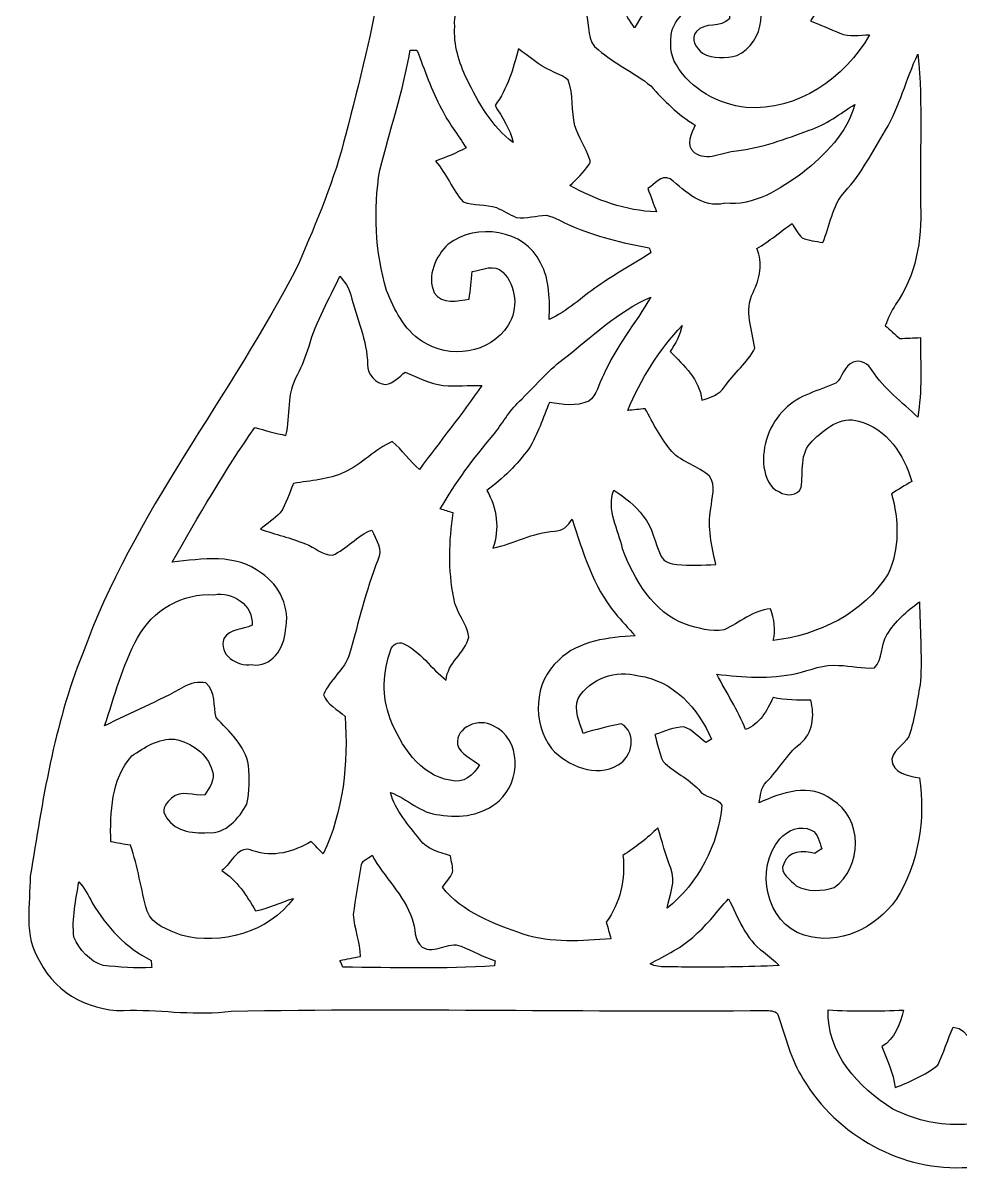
# Model space of a CAD drawing. Header units: centimetres. Extents: x -13.9 to 13.8, y -16 to 16.1.
# Drawn here: x -13.91 to -0.07, y -16 to 0.99 of the extents above; entities that cross this region are included whole.
import ezdxf

# ---------------------------------------------------------------- set-up
doc = ezdxf.new("R2010")
doc.units = ezdxf.units.CM
doc.header["$MEASUREMENT"] = 0
doc.layers.add('Camada 1', color=7, linetype='Continuous')

msp = doc.modelspace()

# ---------------------------------------------------------------- linework, layer by layer
at = {"layer": 'Camada 1', "color": 43}
for points, knots in [([(-0.9712, 15.47001), (-0.71014, 16.02669), (0.13794, 16.129), (0.54927, 15.68379), (0.54927, 15.68379), (0.64558, 15.55997), (0.72319, 15.41956), (0.77505, 15.27104), (0.77505, 15.27104), (0.85125, 15.04809), (0.80151, 14.8082), (0.76165, 14.58383), (0.76165, 14.58383), (1.38112, 14.46177), (2.0193, 14.39404), (2.60738, 14.14851), (2.60738, 14.14851), (4.22839, 13.59641), (5.72382, 12.53102), (6.57754, 11.02325), (6.57754, 11.02325), (6.8767, 10.5223), (7.10212, 9.98044), (7.26687, 9.42164), (7.26687, 9.42164), (7.45702, 8.7503), (7.54098, 8.05639), (7.68526, 7.37482), (7.68526, 7.37482), (7.76217, 6.69925), (7.93256, 6.03673), (7.97877, 5.35728), (7.97877, 5.35728), (8.1213, 3.9684), (8.23771, 2.57422), (8.50688, 1.20262), (8.50688, 1.20262), (8.71114, 0.29633), (8.92528, -0.61066), (9.23537, -1.48766), (9.23537, -1.48766), (9.75431, -2.90971), (10.64013, -4.14902), (11.44341, -5.41831), (11.44341, -5.41831), (12.0717, -6.37857), (12.61251, -7.40057), (13.00656, -8.47937), (13.00656, -8.47937), (13.24822, -9.06321), (13.37134, -9.68516), (13.51209, -10.29829), (13.51209, -10.29829), (13.63063, -10.8966), (13.72729, -11.50126), (13.75622, -12.11121), (13.75622, -12.11121), (13.77879, -12.39449), (13.73434, -12.68377), (13.62851, -12.94765), (13.62851, -12.94765), (13.58406, -13.07112), (13.4814, -13.16037), (13.38721, -13.24716), (13.38721, -13.24716), (13.20518, -13.40838), (12.99386, -13.55866), (12.74798, -13.59429), (12.74798, -13.59429), (12.35392, -13.65109), (11.95529, -13.61546), (11.55912, -13.61546), (11.55912, -13.61546), (9.48761, -13.62463), (7.41574, -13.61017), (5.34458, -13.61687), (5.34458, -13.61687), (4.4263, -13.62922), (3.50767, -13.59923), (2.58974, -13.6271), (2.58974, -13.6271), (2.46309, -13.99822), (2.39677, -14.39862), (2.16429, -14.72459), (2.16429, -14.72459), (1.72967, -15.45414), (0.89853, -15.91345), (0.05362, -15.92827), (0.05362, -15.92827), (-0.91687, -15.99741), (-1.89336, -15.45978), (-2.38301, -14.6237), (-2.38301, -14.6237), (-2.5714, -14.33936), (-2.64054, -14.00034), (-2.75449, -13.68425), (-2.75449, -13.68425), (-2.77495, -13.61334), (-2.85997, -13.61581), (-2.91924, -13.60946), (-2.91924, -13.60946), (-5.55872, -13.63486), (-8.20032, -13.56924), (-10.8398, -13.62075), (-10.8398, -13.62075), (-11.33651, -13.68954), (-11.83217, -13.60241), (-12.32958, -13.60593), (-12.32958, -13.60593), (-12.86193, -13.65038), (-13.42708, -13.37839), (-13.66273, -12.88697), (-13.66273, -12.88697), (-13.91391, -12.51656), (-13.80843, -12.03889), (-13.80631, -11.62367), (-13.80631, -11.62367), (-13.62534, -10.5156), (-13.45777, -9.3913), (-13.03443, -8.34355), (-13.03443, -8.34355), (-12.28654, -6.25757), (-10.8398, -4.53743), (-9.84391, -2.57775), (-9.84391, -2.57775), (-9.57263, -1.95263), (-9.30628, -1.32151), (-9.14365, -0.65793), (-9.14365, -0.65793), (-8.94186, 0.11924), (-8.74183, 0.89853), (-8.61519, 1.69228), (-8.61519, 1.69228), (-8.41798, 3.05823), (-8.29557, 4.43336), (-8.12941, 5.80284), (-8.12941, 5.80284), (-8.01229, 6.82025), (-7.82708, 7.82779), (-7.62494, 8.83109), (-7.62494, 8.83109), (-7.22171, 10.75549), (-5.98241, 12.5095), (-4.24886, 13.45494), (-4.24886, 13.45494), (-3.66395, 13.80243), (-3.02966, 14.0589), (-2.38548, 14.27339), (-2.38548, 14.27339), (-1.93957, 14.42649), (-1.46544, 14.45295), (-1.01247, 14.57607), (-1.01247, 14.57607), (-1.0601, 14.86923), (-1.15358, 15.2079), (-0.9712, 15.47001), (-0.9712, 15.47001), (-0.9712, 15.47001), (-0.9712, 15.47001), (-0.9712, 15.47001)], [0, 0, 0, 0, 0.02439024, 0.02439024, 0.02439024, 0.02439024, 0.04878049, 0.04878049, 0.04878049, 0.04878049, 0.07317073, 0.07317073, 0.07317073, 0.07317073, 0.09756098, 0.09756098, 0.09756098, 0.09756098, 0.12195122, 0.12195122, 0.12195122, 0.12195122, 0.14634146, 0.14634146, 0.14634146, 0.14634146, 0.17073171, 0.17073171, 0.17073171, 0.17073171, 0.19512195, 0.19512195, 0.19512195, 0.19512195, 0.2195122, 0.2195122, 0.2195122, 0.2195122, 0.24390244, 0.24390244, 0.24390244, 0.24390244, 0.26829268, 0.26829268, 0.26829268, 0.26829268, 0.29268293, 0.29268293, 0.29268293, 0.29268293, 0.31707317, 0.31707317, 0.31707317, 0.31707317, 0.34146341, 0.34146341, 0.34146341, 0.34146341, 0.36585366, 0.36585366, 0.36585366, 0.36585366, 0.3902439, 0.3902439, 0.3902439, 0.3902439, 0.41463415, 0.41463415, 0.41463415, 0.41463415, 0.43902439, 0.43902439, 0.43902439, 0.43902439, 0.46341463, 0.46341463, 0.46341463, 0.46341463, 0.48780488, 0.48780488, 0.48780488, 0.48780488, 0.51219512, 0.51219512, 0.51219512, 0.51219512, 0.53658537, 0.53658537, 0.53658537, 0.53658537, 0.56097561, 0.56097561, 0.56097561, 0.56097561, 0.58536585, 0.58536585, 0.58536585, 0.58536585, 0.6097561, 0.6097561, 0.6097561, 0.6097561, 0.63414634, 0.63414634, 0.63414634, 0.63414634, 0.65853659, 0.65853659, 0.65853659, 0.65853659, 0.68292683, 0.68292683, 0.68292683, 0.68292683, 0.70731707, 0.70731707, 0.70731707, 0.70731707, 0.73170732, 0.73170732, 0.73170732, 0.73170732, 0.75609756, 0.75609756, 0.75609756, 0.75609756, 0.7804878, 0.7804878, 0.7804878, 0.7804878, 0.80487805, 0.80487805, 0.80487805, 0.80487805, 0.82926829, 0.82926829, 0.82926829, 0.82926829, 0.85365854, 0.85365854, 0.85365854, 0.85365854, 0.87804878, 0.87804878, 0.87804878, 0.87804878, 0.90243902, 0.90243902, 0.90243902, 0.90243902, 0.92682927, 0.92682927, 0.92682927, 0.92682927, 0.95121951, 0.95121951, 0.95121951, 0.95121951, 1, 1, 1, 1]), ([(-3.82976, 7.31061), (-3.89925, 6.93702), (-3.88973, 6.55214), (-3.98568, 6.18314), (-3.98568, 6.18314), (-4.07741, 5.77462), (-4.26649, 5.39785), (-4.40196, 5.00345), (-4.40196, 5.00345), (-4.4958, 4.77837), (-4.46511, 4.49897), (-4.61998, 4.30071), (-4.61998, 4.30071), (-4.81118, 4.18818), (-5.00098, 4.4958), (-5.19359, 4.37797), (-5.19359, 4.37797), (-5.38233, 4.26085), (-5.58694, 4.17371), (-5.7852, 4.07494), (-5.7852, 4.07494), (-5.57706, 3.89114), (-5.32448, 3.73063), (-5.20876, 3.46675), (-5.20876, 3.46675), (-5.00168, 3.01625), (-5.07718, 2.49731), (-4.89409, 2.03694), (-4.89409, 2.03694), (-4.96429, 1.98296), (-5.03379, 1.92828), (-5.10293, 1.87325), (-5.10293, 1.87325), (-5.23558, 1.92511), (-5.38656, 2.0126), (-5.52591, 1.93075), (-5.52591, 1.93075), (-5.77603, 1.8094), (-6.06707, 1.78259), (-6.33695, 1.84644), (-6.33695, 1.84644), (-6.50522, 1.89548), (-6.61423, 2.04964), (-6.69784, 2.19322), (-6.69784, 2.19322), (-6.76381, 2.31775), (-6.69184, 2.46839), (-6.57084, 2.51672), (-6.57084, 2.51672), (-6.42232, 2.60844), (-6.28756, 2.43558), (-6.16726, 2.37419), (-6.16726, 2.37419), (-6.01521, 2.24966), (-5.80743, 2.36467), (-5.7083, 2.49731), (-5.7083, 2.49731), (-5.53755, 2.67935), (-5.59929, 2.95099), (-5.65609, 3.16653), (-5.65609, 3.16653), (-5.73405, 3.40466), (-5.96688, 3.55776), (-6.20571, 3.60257), (-6.20571, 3.60257), (-6.59165, 3.7398), (-6.95078, 3.44523), (-7.19808, 3.18417), (-7.19808, 3.18417), (-7.43656, 2.84374), (-7.54909, 2.43417), (-7.64434, 2.03447), (-7.64434, 2.03447), (-7.53357, 2.04646), (-7.42139, 2.05669), (-7.31026, 2.06763), (-7.31026, 2.06763), (-7.26969, 1.96815), (-7.20302, 1.86902), (-7.20796, 1.75824), (-7.20796, 1.75824), (-7.31555, 1.48449), (-7.56285, 1.25024), (-7.53463, 0.93486), (-7.53463, 0.93486), (-7.55297, 0.66287), (-7.47113, 0.40217), (-7.35753, 0.15946), (-7.35753, 0.15946), (-7.18608, -0.18662), (-6.98888, -0.54857), (-6.67138, -0.7814), (-6.67138, -0.7814), (-6.7116, -0.5782), (-6.83789, -0.40958), (-6.93879, -0.23319), (-6.93879, -0.23319), (-6.75464, 0.01199), (-6.66891, 0.3108), (-6.59412, 0.60325), (-6.59412, 0.60325), (-6.43643, 0.49248), (-6.2925, 0.35878), (-6.11399, 0.28081), (-6.11399, 0.28081), (-6.02968, 0.23283), (-5.92949, 0.20955), (-5.85717, 0.14217), (-5.85717, 0.14217), (-5.77321, -0.07373), (-5.81343, -0.31397), (-5.75698, -0.53658), (-5.75698, -0.53658), (-5.70724, -0.70661), (-5.60035, -0.85337), (-5.54214, -1.02059), (-5.54214, -1.02059), (-5.52591, -1.0541), (-5.53014, -1.08514), (-5.55413, -1.11337), (-5.55413, -1.11337), (-5.63316, -1.22626), (-5.72982, -1.3268), (-5.8353, -1.41534), (-5.8353, -1.41534), (-5.44371, -1.6323), (-5.00662, -1.79423), (-4.55471, -1.80516), (-4.55471, -1.80516), (-4.59352, -1.68945), (-4.63762, -1.57586), (-4.68066, -1.46226), (-4.68066, -1.46226), (-4.57553, -1.40406), (-4.49404, -1.25201), (-4.35081, -1.31833), (-4.35081, -1.31833), (-4.11692, -1.50566), (-3.87844, -1.75895), (-3.54506, -1.67993), (-3.54506, -1.67993), (-3.10833, -1.72579), (-2.73544, -1.47002), (-2.39783, -1.23331), (-2.39783, -1.23331), (-2.06657, -0.96732), (-1.73602, -0.64135), (-1.62243, -0.21802), (-1.62243, -0.21802), (-1.84115, -0.35489), (-2.04682, -0.51999), (-2.29553, -0.60043), (-2.29553, -0.60043), (-2.64654, -0.72849), (-2.9972, -0.8636), (-3.37185, -0.90311), (-3.37185, -0.90311), (-3.57364, -0.91652), (-3.80929, -1.07033), (-3.99662, -0.92675), (-3.99662, -0.92675), (-4.12926, -0.81633), (-4.03401, -0.64735), (-3.98004, -0.52282), (-3.98004, -0.52282), (-4.23721, -0.37571), (-4.44041, -0.16087), (-4.63797, 0.05574), (-4.63797, 0.05574), (-4.8768, 0.25823), (-5.17596, 0.37571), (-5.40808, 0.58949), (-5.40808, 0.58949), (-5.59259, 0.70556), (-5.53896, 0.95144), (-5.59188, 1.13348), (-5.59188, 1.13348), (-5.41726, 1.15746), (-5.24157, 1.17898), (-5.06801, 1.2132), (-5.06801, 1.2132), (-5.00592, 1.11231), (-4.94418, 1.01141), (-4.87539, 0.91475), (-4.87539, 0.91475), (-4.77132, 1.07456), (-4.69547, 1.25236), (-4.58011, 1.40476), (-4.58011, 1.40476), (-4.25768, 1.77412), (-3.64384, 1.88172), (-3.23427, 1.59844), (-3.23427, 1.59844), (-2.87267, 1.3148), (-2.9524, 0.69391), (-3.36444, 0.50553), (-3.36444, 0.50553), (-3.52637, 0.46426), (-3.72145, 0.45191), (-3.87103, 0.53904), (-3.87103, 0.53904), (-3.96663, 0.60466), (-4.05906, 0.75706), (-3.96381, 0.85901), (-3.96381, 0.85901), (-3.83858, 1.00542), (-3.60398, 0.90664), (-3.47451, 1.0474), (-3.47451, 1.0474), (-3.45193, 1.23049), (-3.65301, 1.29434), (-3.79871, 1.29434), (-3.79871, 1.29434), (-4.03437, 1.26153), (-4.24991, 1.09467), (-4.32647, 0.86678), (-4.32647, 0.86678), (-4.3561, 0.69921), (-4.35187, 0.51294), (-4.25909, 0.36442), (-4.25909, 0.36442), (-4.04671, 0.00212), (-3.63608, -0.21414), (-3.22721, -0.26353), (-3.22721, -0.26353), (-2.47333, -0.32209), (-1.76495, 0.17533), (-1.40476, 0.80998), (-1.40476, 0.80998), (-1.54975, 0.8068), (-1.70498, 0.77329), (-1.84185, 0.83538), (-1.84185, 0.83538), (-1.9872, 0.89464), (-2.13043, 0.9585), (-2.27577, 1.01671), (-2.27577, 1.01671), (-2.1784, 1.16769), (-2.09197, 1.32503), (-2.00272, 1.48061), (-2.00272, 1.48061), (-1.94063, 1.60761), (-1.76071, 1.55363), (-1.657, 1.59738), (-1.657, 1.59738), (-1.44745, 1.61431), (-1.27353, 1.73814), (-1.10384, 1.85103), (-1.10384, 1.85103), (-1.13524, 2.05211), (-1.16417, 2.25354), (-1.20403, 2.45251), (-1.20403, 2.45251), (-1.33456, 2.38936), (-1.47108, 2.31281), (-1.62348, 2.3562), (-1.62348, 2.3562), (-1.69157, 2.40877), (-1.74166, 2.47968), (-1.79388, 2.5467), (-1.79388, 2.5467), (-1.65559, 2.79894), (-1.52718, 3.08539), (-1.59103, 3.38067), (-1.59103, 3.38067), (-1.64183, 3.68582), (-1.67076, 4.00614), (-1.81786, 4.28413), (-1.81786, 4.28413), (-2.00801, 4.65737), (-2.21827, 5.02638), (-2.49696, 5.34176), (-2.49696, 5.34176), (-2.69804, 5.07118), (-2.66206, 4.72369), (-2.64795, 4.40655), (-2.64795, 4.40655), (-2.93688, 4.22487), (-3.17394, 3.97863), (-3.4417, 3.77049), (-3.4417, 3.77049), (-3.51614, 4.05624), (-3.61985, 4.33317), (-3.79166, 4.57553), (-3.79166, 4.57553), (-3.65125, 4.78437), (-3.51614, 5.00451), (-3.45581, 5.25145), (-3.45581, 5.25145), (-3.40254, 5.51744), (-3.40678, 5.79014), (-3.38949, 6.05931), (-3.38949, 6.05931), (-3.26884, 6.09353), (-3.14784, 6.12951), (-3.03036, 6.17361), (-3.03036, 6.17361), (-3.26708, 6.57154), (-3.50696, 6.97548), (-3.82976, 7.31061), (-3.82976, 7.31061), (-3.82976, 7.31061), (-3.82976, 7.31061), (-3.82976, 7.31061)], [0, 0, 0, 0, 0.01298701, 0.01298701, 0.01298701, 0.01298701, 0.02597403, 0.02597403, 0.02597403, 0.02597403, 0.03896104, 0.03896104, 0.03896104, 0.03896104, 0.05194805, 0.05194805, 0.05194805, 0.05194805, 0.06493506, 0.06493506, 0.06493506, 0.06493506, 0.07792208, 0.07792208, 0.07792208, 0.07792208, 0.09090909, 0.09090909, 0.09090909, 0.09090909, 0.1038961, 0.1038961, 0.1038961, 0.1038961, 0.11688312, 0.11688312, 0.11688312, 0.11688312, 0.12987013, 0.12987013, 0.12987013, 0.12987013, 0.14285714, 0.14285714, 0.14285714, 0.14285714, 0.15584416, 0.15584416, 0.15584416, 0.15584416, 0.16883117, 0.16883117, 0.16883117, 0.16883117, 0.18181818, 0.18181818, 0.18181818, 0.18181818, 0.19480519, 0.19480519, 0.19480519, 0.19480519, 0.20779221, 0.20779221, 0.20779221, 0.20779221, 0.22077922, 0.22077922, 0.22077922, 0.22077922, 0.23376623, 0.23376623, 0.23376623, 0.23376623, 0.24675325, 0.24675325, 0.24675325, 0.24675325, 0.25974026, 0.25974026, 0.25974026, 0.25974026, 0.27272727, 0.27272727, 0.27272727, 0.27272727, 0.28571429, 0.28571429, 0.28571429, 0.28571429, 0.2987013, 0.2987013, 0.2987013, 0.2987013, 0.31168831, 0.31168831, 0.31168831, 0.31168831, 0.32467532, 0.32467532, 0.32467532, 0.32467532, 0.33766234, 0.33766234, 0.33766234, 0.33766234, 0.35064935, 0.35064935, 0.35064935, 0.35064935, 0.36363636, 0.36363636, 0.36363636, 0.36363636, 0.37662338, 0.37662338, 0.37662338, 0.37662338, 0.38961039, 0.38961039, 0.38961039, 0.38961039, 0.4025974, 0.4025974, 0.4025974, 0.4025974, 0.41558442, 0.41558442, 0.41558442, 0.41558442, 0.42857143, 0.42857143, 0.42857143, 0.42857143, 0.44155844, 0.44155844, 0.44155844, 0.44155844, 0.45454545, 0.45454545, 0.45454545, 0.45454545, 0.46753247, 0.46753247, 0.46753247, 0.46753247, 0.48051948, 0.48051948, 0.48051948, 0.48051948, 0.49350649, 0.49350649, 0.49350649, 0.49350649, 0.50649351, 0.50649351, 0.50649351, 0.50649351, 0.51948052, 0.51948052, 0.51948052, 0.51948052, 0.53246753, 0.53246753, 0.53246753, 0.53246753, 0.54545455, 0.54545455, 0.54545455, 0.54545455, 0.55844156, 0.55844156, 0.55844156, 0.55844156, 0.57142857, 0.57142857, 0.57142857, 0.57142857, 0.58441558, 0.58441558, 0.58441558, 0.58441558, 0.5974026, 0.5974026, 0.5974026, 0.5974026, 0.61038961, 0.61038961, 0.61038961, 0.61038961, 0.62337662, 0.62337662, 0.62337662, 0.62337662, 0.63636364, 0.63636364, 0.63636364, 0.63636364, 0.64935065, 0.64935065, 0.64935065, 0.64935065, 0.66233766, 0.66233766, 0.66233766, 0.66233766, 0.67532468, 0.67532468, 0.67532468, 0.67532468, 0.68831169, 0.68831169, 0.68831169, 0.68831169, 0.7012987, 0.7012987, 0.7012987, 0.7012987, 0.71428571, 0.71428571, 0.71428571, 0.71428571, 0.72727273, 0.72727273, 0.72727273, 0.72727273, 0.74025974, 0.74025974, 0.74025974, 0.74025974, 0.75324675, 0.75324675, 0.75324675, 0.75324675, 0.76623377, 0.76623377, 0.76623377, 0.76623377, 0.77922078, 0.77922078, 0.77922078, 0.77922078, 0.79220779, 0.79220779, 0.79220779, 0.79220779, 0.80519481, 0.80519481, 0.80519481, 0.80519481, 0.81818182, 0.81818182, 0.81818182, 0.81818182, 0.83116883, 0.83116883, 0.83116883, 0.83116883, 0.84415584, 0.84415584, 0.84415584, 0.84415584, 0.85714286, 0.85714286, 0.85714286, 0.85714286, 0.87012987, 0.87012987, 0.87012987, 0.87012987, 0.88311688, 0.88311688, 0.88311688, 0.88311688, 0.8961039, 0.8961039, 0.8961039, 0.8961039, 0.90909091, 0.90909091, 0.90909091, 0.90909091, 0.92207792, 0.92207792, 0.92207792, 0.92207792, 0.93506494, 0.93506494, 0.93506494, 0.93506494, 0.94805195, 0.94805195, 0.94805195, 0.94805195, 0.96103896, 0.96103896, 0.96103896, 0.96103896, 0.97402597, 0.97402597, 0.97402597, 0.97402597, 1, 1, 1, 1]), ([(-8.19079, 0.58103), (-8.29804, -0.0194), (-8.49066, -0.59972), (-8.64235, -1.18921), (-8.64235, -1.18921), (-8.73619, -1.77906), (-8.71432, -2.39501), (-8.54004, -2.96792), (-8.54004, -2.96792), (-8.4268, -3.2512), (-8.2864, -3.54612), (-8.01934, -3.71581), (-8.01934, -3.71581), (-7.62494, -3.99309), (-7.0044, -3.90208), (-6.74688, -3.48333), (-6.74688, -3.48333), (-6.58707, -3.24626), (-6.62517, -2.89807), (-6.82343, -2.69593), (-6.82343, -2.69593), (-6.94902, -2.56928), (-7.12752, -2.66418), (-7.27781, -2.68746), (-7.27781, -2.68746), (-7.29015, -2.82328), (-7.30462, -2.95875), (-7.31943, -3.09457), (-7.31943, -3.09457), (-7.49441, -3.12455), (-7.71984, -3.17747), (-7.83625, -3.0032), (-7.83625, -3.0032), (-7.95126, -2.75519), (-7.81403, -2.45816), (-7.63023, -2.28318), (-7.63023, -2.28318), (-7.21431, -1.96533), (-6.50205, -2.06446), (-6.26569, -2.56011), (-6.26569, -2.56011), (-6.12493, -2.8127), (-6.13022, -3.11538), (-6.13869, -3.39584), (-6.13869, -3.39584), (-5.86987, -3.27872), (-5.66032, -3.06705), (-5.41902, -2.90548), (-5.41902, -2.90548), (-5.16819, -2.72521), (-4.89479, -2.57986), (-4.63585, -2.41194), (-4.63585, -2.41194), (-4.6422, -2.39324), (-4.65455, -2.3562), (-4.6609, -2.33786), (-4.6609, -2.33786), (-5.05707, -2.26519), (-5.45324, -2.1717), (-5.8226, -2.00766), (-5.8226, -2.00766), (-5.94113, -1.95686), (-6.05226, -1.88348), (-6.17961, -1.85632), (-6.17961, -1.85632), (-6.32848, -1.85667), (-6.47453, -1.9117), (-6.62517, -1.88771), (-6.62517, -1.88771), (-6.72712, -1.84926), (-6.81778, -1.78611), (-6.91762, -1.74378), (-6.91762, -1.74378), (-7.07602, -1.68839), (-7.25417, -1.71944), (-7.4101, -1.65947), (-7.4101, -1.65947), (-7.56708, -1.47461), (-7.65881, -1.24143), (-7.8172, -1.05622), (-7.8172, -1.05622), (-7.66374, -0.99907), (-7.51064, -0.93909), (-7.36706, -0.85972), (-7.36706, -0.85972), (-7.48665, -0.66604), (-7.62917, -0.48613), (-7.73183, -0.28258), (-7.73183, -0.28258), (-7.88141, -0.00706), (-7.97631, 0.29281), (-8.09308, 0.58244), (-8.09308, 0.58244), (-8.11742, 0.58208), (-8.16645, 0.58138), (-8.19079, 0.58103), (-8.19079, 0.58103), (-8.19079, 0.58103), (-8.19079, 0.58103), (-8.19079, 0.58103)], [0, 0, 0, 0, 0.03846154, 0.03846154, 0.03846154, 0.03846154, 0.07692308, 0.07692308, 0.07692308, 0.07692308, 0.11538462, 0.11538462, 0.11538462, 0.11538462, 0.15384615, 0.15384615, 0.15384615, 0.15384615, 0.19230769, 0.19230769, 0.19230769, 0.19230769, 0.23076923, 0.23076923, 0.23076923, 0.23076923, 0.26923077, 0.26923077, 0.26923077, 0.26923077, 0.30769231, 0.30769231, 0.30769231, 0.30769231, 0.34615385, 0.34615385, 0.34615385, 0.34615385, 0.38461538, 0.38461538, 0.38461538, 0.38461538, 0.42307692, 0.42307692, 0.42307692, 0.42307692, 0.46153846, 0.46153846, 0.46153846, 0.46153846, 0.5, 0.5, 0.5, 0.5, 0.53846154, 0.53846154, 0.53846154, 0.53846154, 0.57692308, 0.57692308, 0.57692308, 0.57692308, 0.61538462, 0.61538462, 0.61538462, 0.61538462, 0.65384615, 0.65384615, 0.65384615, 0.65384615, 0.69230769, 0.69230769, 0.69230769, 0.69230769, 0.73076923, 0.73076923, 0.73076923, 0.73076923, 0.76923077, 0.76923077, 0.76923077, 0.76923077, 0.80769231, 0.80769231, 0.80769231, 0.80769231, 0.84615385, 0.84615385, 0.84615385, 0.84615385, 0.88461538, 0.88461538, 0.88461538, 0.88461538, 0.92307692, 0.92307692, 0.92307692, 0.92307692, 1, 1, 1, 1]), ([(-0.68862, 0.52282), (-0.86995, 0.15769), (-0.95532, -0.248), (-1.16875, -0.59902), (-1.16875, -0.59902), (-1.3589, -0.90876), (-1.52083, -1.24143), (-1.77059, -1.50954), (-1.77059, -1.50954), (-1.95933, -1.71732), (-1.98684, -2.01154), (-2.09585, -2.25989), (-2.09585, -2.25989), (-2.1971, -2.23626), (-2.30611, -2.23485), (-2.39924, -2.18793), (-2.39924, -2.18793), (-2.46345, -2.12901), (-2.50437, -2.0507), (-2.55023, -1.97838), (-2.55023, -1.97838), (-2.72309, -2.10256), (-2.88678, -2.24049), (-3.07023, -2.34879), (-3.07023, -2.34879), (-2.97462, -2.56187), (-3.02436, -2.79506), (-3.12561, -2.99755), (-3.12561, -2.99755), (-3.26108, -3.26637), (-3.13584, -3.55), (-3.10021, -3.82199), (-3.10021, -3.82199), (-3.20851, -4.03825), (-3.4103, -4.19347), (-3.54648, -4.39208), (-3.54648, -4.39208), (-3.62479, -4.50462), (-3.75567, -4.55295), (-3.88232, -4.58893), (-3.88232, -4.58893), (-3.91724, -4.28202), (-4.14549, -4.07564), (-4.35151, -3.87244), (-4.35151, -3.87244), (-4.27143, -3.75391), (-4.2037, -3.62585), (-4.17371, -3.48474), (-4.17371, -3.48474), (-4.51556, -3.84739), (-4.78649, -4.28025), (-4.97593, -4.74169), (-4.97593, -4.74169), (-4.89021, -4.73357), (-4.80413, -4.72546), (-4.7184, -4.71629), (-4.7184, -4.71629), (-4.60304, -4.93642), (-4.4831, -5.1562), (-4.32682, -5.35058), (-4.32682, -5.35058), (-4.17124, -5.51145), (-3.93594, -5.56366), (-3.77119, -5.71253), (-3.77119, -5.71253), (-3.66818, -5.85399), (-3.73627, -6.03497), (-3.74932, -6.19266), (-3.74932, -6.19266), (-3.80541, -6.471), (-3.73133, -6.74758), (-3.67771, -7.01922), (-3.67771, -7.01922), (-3.86856, -7.02839), (-4.06012, -7.03121), (-4.25097, -7.02063), (-4.25097, -7.02063), (-4.34023, -7.00969), (-4.44818, -6.98077), (-4.48663, -6.89046), (-4.48663, -6.89046), (-4.58047, -6.69643), (-4.60763, -6.46994), (-4.75015, -6.30202), (-4.75015, -6.30202), (-4.86516, -6.14539), (-5.02003, -6.02439), (-5.18195, -5.92032), (-5.18195, -5.92032), (-5.29837, -6.20748), (-5.11281, -6.50875), (-5.05284, -6.78744), (-5.05284, -6.78744), (-4.8828, -7.24323), (-4.60446, -7.72336), (-4.12433, -7.90187), (-4.12433, -7.90187), (-3.94123, -7.95796), (-3.74932, -8.0197), (-3.55494, -7.9816), (-3.55494, -7.9816), (-3.32176, -7.88599), (-3.13055, -7.69197), (-2.86703, -7.67503), (-2.86703, -7.67503), (-2.81376, -7.82496), (-2.7873, -7.98513), (-2.82646, -8.14211), (-2.82646, -8.14211), (-2.16112, -8.06062), (-1.49401, -7.74347), (-1.13136, -7.15821), (-1.13136, -7.15821), (-0.95709, -6.78709), (-0.97049, -6.3627), (-1.07915, -5.97429), (-1.07915, -5.97429), (-0.98143, -5.90973), (-0.88053, -5.85047), (-0.77999, -5.79049), (-0.77999, -5.79049), (-0.89253, -5.39891), (-1.14547, -5.0098), (-1.56139, -4.90008), (-1.56139, -4.90008), (-1.82633, -4.81824), (-2.0761, -5.01967), (-2.25002, -5.19324), (-2.25002, -5.19324), (-2.44546, -5.37034), (-2.37772, -5.65326), (-2.41582, -5.88186), (-2.41582, -5.88186), (-2.46521, -6.00639), (-2.63313, -6.01063), (-2.73544, -5.94678), (-2.73544, -5.94678), (-2.88784, -5.88927), (-2.93899, -5.72276), (-2.9651, -5.57847), (-2.9651, -5.57847), (-3.00143, -5.26486), (-2.88114, -4.93854), (-2.65359, -4.71981), (-2.65359, -4.71981), (-2.45075, -4.51132), (-2.15759, -4.45206), (-1.90183, -4.33846), (-1.90183, -4.33846), (-1.79599, -4.25838), (-1.78682, -4.07388), (-1.64606, -4.02943), (-1.64606, -4.02943), (-1.53776, -3.9811), (-1.41852, -4.05377), (-1.36701, -4.15114), (-1.36701, -4.15114), (-1.1878, -4.42242), (-0.92393, -4.61786), (-0.6925, -4.84117), (-0.6925, -4.84117), (-0.62512, -4.45276), (-0.65264, -4.05589), (-0.65334, -3.6643), (-0.65334, -3.6643), (-0.75389, -3.67136), (-0.85796, -3.67312), (-0.95744, -3.67982), (-0.95744, -3.67982), (-1.02905, -3.61562), (-1.10067, -3.55177), (-1.17228, -3.48862), (-1.17228, -3.48862), (-1.1303, -3.38032), (-1.08303, -3.27413), (-1.01882, -3.17747), (-1.01882, -3.17747), (-0.71896, -2.75661), (-0.62794, -2.21791), (-0.64946, -1.71133), (-0.64946, -1.71133), (-0.66816, -0.96696), (-0.61313, -0.21872), (-0.68862, 0.52282), (-0.68862, 0.52282), (-0.68862, 0.52282), (-0.68862, 0.52282), (-0.68862, 0.52282)], [0, 0, 0, 0, 0.02083333, 0.02083333, 0.02083333, 0.02083333, 0.04166667, 0.04166667, 0.04166667, 0.04166667, 0.0625, 0.0625, 0.0625, 0.0625, 0.08333333, 0.08333333, 0.08333333, 0.08333333, 0.10416667, 0.10416667, 0.10416667, 0.10416667, 0.125, 0.125, 0.125, 0.125, 0.14583333, 0.14583333, 0.14583333, 0.14583333, 0.16666667, 0.16666667, 0.16666667, 0.16666667, 0.1875, 0.1875, 0.1875, 0.1875, 0.20833333, 0.20833333, 0.20833333, 0.20833333, 0.22916667, 0.22916667, 0.22916667, 0.22916667, 0.25, 0.25, 0.25, 0.25, 0.27083333, 0.27083333, 0.27083333, 0.27083333, 0.29166667, 0.29166667, 0.29166667, 0.29166667, 0.3125, 0.3125, 0.3125, 0.3125, 0.33333333, 0.33333333, 0.33333333, 0.33333333, 0.35416667, 0.35416667, 0.35416667, 0.35416667, 0.375, 0.375, 0.375, 0.375, 0.39583333, 0.39583333, 0.39583333, 0.39583333, 0.41666667, 0.41666667, 0.41666667, 0.41666667, 0.4375, 0.4375, 0.4375, 0.4375, 0.45833333, 0.45833333, 0.45833333, 0.45833333, 0.47916667, 0.47916667, 0.47916667, 0.47916667, 0.5, 0.5, 0.5, 0.5, 0.52083333, 0.52083333, 0.52083333, 0.52083333, 0.54166667, 0.54166667, 0.54166667, 0.54166667, 0.5625, 0.5625, 0.5625, 0.5625, 0.58333333, 0.58333333, 0.58333333, 0.58333333, 0.60416667, 0.60416667, 0.60416667, 0.60416667, 0.625, 0.625, 0.625, 0.625, 0.64583333, 0.64583333, 0.64583333, 0.64583333, 0.66666667, 0.66666667, 0.66666667, 0.66666667, 0.6875, 0.6875, 0.6875, 0.6875, 0.70833333, 0.70833333, 0.70833333, 0.70833333, 0.72916667, 0.72916667, 0.72916667, 0.72916667, 0.75, 0.75, 0.75, 0.75, 0.77083333, 0.77083333, 0.77083333, 0.77083333, 0.79166667, 0.79166667, 0.79166667, 0.79166667, 0.8125, 0.8125, 0.8125, 0.8125, 0.83333333, 0.83333333, 0.83333333, 0.83333333, 0.85416667, 0.85416667, 0.85416667, 0.85416667, 0.875, 0.875, 0.875, 0.875, 0.89583333, 0.89583333, 0.89583333, 0.89583333, 0.91666667, 0.91666667, 0.91666667, 0.91666667, 0.9375, 0.9375, 0.9375, 0.9375, 0.95833333, 0.95833333, 0.95833333, 0.95833333, 1, 1, 1, 1]), ([(-9.23219, -2.75555), (-9.38777, -3.09915), (-9.58568, -3.42583), (-9.68693, -3.7913), (-9.68693, -3.7913), (-9.73314, -3.93735), (-9.78958, -4.07952), (-9.85661, -4.21711), (-9.85661, -4.21711), (-10.02101, -4.48804), (-9.95609, -4.81436), (-10.02771, -5.11034), (-10.02771, -5.11034), (-10.18364, -5.07894), (-10.33639, -5.03767), (-10.48844, -4.9911), (-10.48844, -4.9911), (-10.93153, -5.6321), (-11.32134, -6.30731), (-11.71011, -6.98218), (-11.71011, -6.98218), (-11.27266, -6.93808), (-10.76043, -6.84918), (-10.39072, -7.14657), (-10.39072, -7.14657), (-10.11767, -7.32261), (-9.95998, -7.66904), (-10.03547, -7.99006), (-10.03547, -7.99006), (-10.04641, -8.25006), (-10.24396, -8.55098), (-10.53536, -8.49877), (-10.53536, -8.49877), (-10.74561, -8.53017), (-11.03242, -8.34919), (-10.94528, -8.11001), (-10.94528, -8.11001), (-10.8585, -7.96114), (-10.66306, -7.99077), (-10.52936, -7.91492), (-10.52936, -7.91492), (-10.5029, -7.62282), (-10.82181, -7.40763), (-11.09239, -7.46584), (-11.09239, -7.46584), (-11.54959, -7.43444), (-12.00714, -7.69902), (-12.22022, -8.10119), (-12.22022, -8.10119), (-12.44635, -8.509), (-12.55889, -8.96585), (-12.70882, -9.40435), (-12.70882, -9.40435), (-12.32182, -9.2015), (-11.91189, -9.04522), (-11.53478, -8.82403), (-11.53478, -8.82403), (-11.4367, -8.7697), (-11.3224, -8.75206), (-11.21093, -8.76864), (-11.21093, -8.76864), (-11.06276, -8.89212), (-11.10298, -9.11013), (-11.06064, -9.27841), (-11.06064, -9.27841), (-10.87085, -9.48619), (-10.62496, -9.69186), (-10.58333, -9.98749), (-10.58333, -9.98749), (-10.56146, -10.17658), (-10.56428, -10.37237), (-10.60768, -10.55934), (-10.60768, -10.55934), (-10.71809, -10.7696), (-10.91812, -11.00526), (-11.18376, -10.98127), (-11.18376, -10.98127), (-11.41906, -11.00067), (-11.69882, -10.95446), (-11.81488, -10.71951), (-11.81488, -10.71951), (-11.87591, -10.62355), (-11.77996, -10.53394), (-11.71751, -10.47115), (-11.71751, -10.47115), (-11.58628, -10.3445), (-11.38061, -10.44152), (-11.22645, -10.42494), (-11.22645, -10.42494), (-11.16365, -10.31734), (-11.06417, -10.19634), (-11.1185, -10.0651), (-11.1185, -10.0651), (-11.18799, -9.80828), (-11.42647, -9.65235), (-11.67271, -9.60049), (-11.67271, -9.60049), (-11.90766, -9.58462), (-12.12109, -9.72256), (-12.30701, -9.84744), (-12.30701, -9.84744), (-12.61039, -10.18963), (-12.62768, -10.68529), (-12.61604, -11.11885), (-12.61604, -11.11885), (-12.51973, -11.13296), (-12.42307, -11.15201), (-12.32711, -11.16894), (-12.32711, -11.16894), (-12.21246, -11.48327), (-12.17189, -11.81876), (-12.08052, -12.14014), (-12.08052, -12.14014), (-12.00221, -12.34863), (-11.76514, -12.4206), (-11.57781, -12.49715), (-11.57781, -12.49715), (-10.98903, -12.65202), (-10.28347, -12.45588), (-9.91799, -11.95423), (-9.91799, -11.95423), (-10.10673, -12.01067), (-10.28241, -12.10557), (-10.47891, -12.13732), (-10.47891, -12.13732), (-10.60697, -11.90907), (-10.75337, -11.68753), (-10.97703, -11.54112), (-10.97703, -11.54112), (-10.82604, -11.43318), (-10.7315, -11.14566), (-10.5156, -11.24902), (-10.5156, -11.24902), (-10.22103, -11.35592), (-9.91306, -11.26525), (-9.65447, -11.1125), (-9.65447, -11.1125), (-9.59626, -11.17388), (-9.53805, -11.23527), (-9.47773, -11.29524), (-9.47773, -11.29524), (-9.17716, -10.66482), (-9.10519, -9.95504), (-9.15458, -9.265), (-9.15458, -9.265), (-9.26077, -9.16164), (-9.42658, -9.08579), (-9.47208, -8.94256), (-9.47208, -8.94256), (-9.38812, -8.71926), (-9.15494, -8.57709), (-9.08932, -8.34108), (-9.08932, -8.34108), (-8.95632, -7.87717), (-8.84873, -7.40551), (-8.67163, -6.95501), (-8.67163, -6.95501), (-8.59014, -6.80014), (-8.69703, -6.6481), (-8.76124, -6.5091), (-8.76124, -6.5091), (-8.98031, -6.59306), (-9.12813, -6.79203), (-9.3412, -6.88164), (-9.3412, -6.88164), (-9.48761, -6.87529), (-9.60684, -6.76381), (-9.73949, -6.71336), (-9.73949, -6.71336), (-9.95539, -6.62446), (-10.18469, -6.57296), (-10.40518, -6.49781), (-10.40518, -6.49781), (-10.30676, -6.41844), (-10.20304, -6.344), (-10.11238, -6.25651), (-10.11238, -6.25651), (-10.02101, -6.12422), (-9.98185, -5.96336), (-9.91588, -5.81907), (-9.91588, -5.81907), (-9.66258, -5.78026), (-9.39871, -5.76368), (-9.1634, -5.65432), (-9.1634, -5.65432), (-8.90658, -5.53755), (-8.71396, -5.31248), (-8.45644, -5.201), (-8.45644, -5.201), (-8.31039, -5.32589), (-8.20103, -5.48816), (-8.05568, -5.61411), (-8.05568, -5.61411), (-7.75264, -5.19818), (-7.42491, -4.79919), (-7.13528, -4.37409), (-7.13528, -4.37409), (-7.32473, -4.36351), (-7.51452, -4.39032), (-7.70361, -4.37162), (-7.70361, -4.37162), (-7.90399, -4.35081), (-8.08214, -4.24815), (-8.26629, -4.17513), (-8.26629, -4.17513), (-8.35589, -4.24321), (-8.43739, -4.34128), (-8.55557, -4.35645), (-8.55557, -4.35645), (-8.69879, -4.34552), (-8.82544, -4.20899), (-8.82297, -4.06435), (-8.82297, -4.06435), (-8.82544, -3.70487), (-8.98772, -3.37608), (-9.07027, -3.03248), (-9.07027, -3.03248), (-9.09602, -2.92559), (-9.16411, -2.83845), (-9.23219, -2.75555), (-9.23219, -2.75555), (-9.23219, -2.75555), (-9.23219, -2.75555), (-9.23219, -2.75555)], [0, 0, 0, 0, 0.01754386, 0.01754386, 0.01754386, 0.01754386, 0.03508772, 0.03508772, 0.03508772, 0.03508772, 0.05263158, 0.05263158, 0.05263158, 0.05263158, 0.07017544, 0.07017544, 0.07017544, 0.07017544, 0.0877193, 0.0877193, 0.0877193, 0.0877193, 0.10526316, 0.10526316, 0.10526316, 0.10526316, 0.12280702, 0.12280702, 0.12280702, 0.12280702, 0.14035088, 0.14035088, 0.14035088, 0.14035088, 0.15789474, 0.15789474, 0.15789474, 0.15789474, 0.1754386, 0.1754386, 0.1754386, 0.1754386, 0.19298246, 0.19298246, 0.19298246, 0.19298246, 0.21052632, 0.21052632, 0.21052632, 0.21052632, 0.22807018, 0.22807018, 0.22807018, 0.22807018, 0.24561404, 0.24561404, 0.24561404, 0.24561404, 0.26315789, 0.26315789, 0.26315789, 0.26315789, 0.28070175, 0.28070175, 0.28070175, 0.28070175, 0.29824561, 0.29824561, 0.29824561, 0.29824561, 0.31578947, 0.31578947, 0.31578947, 0.31578947, 0.33333333, 0.33333333, 0.33333333, 0.33333333, 0.35087719, 0.35087719, 0.35087719, 0.35087719, 0.36842105, 0.36842105, 0.36842105, 0.36842105, 0.38596491, 0.38596491, 0.38596491, 0.38596491, 0.40350877, 0.40350877, 0.40350877, 0.40350877, 0.42105263, 0.42105263, 0.42105263, 0.42105263, 0.43859649, 0.43859649, 0.43859649, 0.43859649, 0.45614035, 0.45614035, 0.45614035, 0.45614035, 0.47368421, 0.47368421, 0.47368421, 0.47368421, 0.49122807, 0.49122807, 0.49122807, 0.49122807, 0.50877193, 0.50877193, 0.50877193, 0.50877193, 0.52631579, 0.52631579, 0.52631579, 0.52631579, 0.54385965, 0.54385965, 0.54385965, 0.54385965, 0.56140351, 0.56140351, 0.56140351, 0.56140351, 0.57894737, 0.57894737, 0.57894737, 0.57894737, 0.59649123, 0.59649123, 0.59649123, 0.59649123, 0.61403509, 0.61403509, 0.61403509, 0.61403509, 0.63157895, 0.63157895, 0.63157895, 0.63157895, 0.64912281, 0.64912281, 0.64912281, 0.64912281, 0.66666667, 0.66666667, 0.66666667, 0.66666667, 0.68421053, 0.68421053, 0.68421053, 0.68421053, 0.70175439, 0.70175439, 0.70175439, 0.70175439, 0.71929825, 0.71929825, 0.71929825, 0.71929825, 0.73684211, 0.73684211, 0.73684211, 0.73684211, 0.75438596, 0.75438596, 0.75438596, 0.75438596, 0.77192982, 0.77192982, 0.77192982, 0.77192982, 0.78947368, 0.78947368, 0.78947368, 0.78947368, 0.80701754, 0.80701754, 0.80701754, 0.80701754, 0.8245614, 0.8245614, 0.8245614, 0.8245614, 0.84210526, 0.84210526, 0.84210526, 0.84210526, 0.85964912, 0.85964912, 0.85964912, 0.85964912, 0.87719298, 0.87719298, 0.87719298, 0.87719298, 0.89473684, 0.89473684, 0.89473684, 0.89473684, 0.9122807, 0.9122807, 0.9122807, 0.9122807, 0.92982456, 0.92982456, 0.92982456, 0.92982456, 0.94736842, 0.94736842, 0.94736842, 0.94736842, 0.96491228, 0.96491228, 0.96491228, 0.96491228, 1, 1, 1, 1]), ([(-5.93055, -3.98463), (-6.17396, -4.16137), (-6.35917, -4.40126), (-6.57684, -4.60622), (-6.57684, -4.60622), (-6.73171, -4.75227), (-6.83472, -4.93995), (-6.96419, -5.10646), (-6.96419, -5.10646), (-7.25558, -5.44689), (-7.52687, -5.80672), (-7.74771, -6.1976), (-7.74771, -6.1976), (-7.68456, -6.21559), (-7.62141, -6.23535), (-7.55897, -6.25616), (-7.55897, -6.25616), (-7.61612, -6.67526), (-7.63482, -7.09965), (-7.54627, -7.51628), (-7.54627, -7.51628), (-7.52334, -7.72583), (-7.34871, -7.88423), (-7.32543, -8.09237), (-7.32543, -8.09237), (-7.38258, -8.33155), (-7.64434, -8.46772), (-7.66057, -8.72772), (-7.66057, -8.72772), (-7.88282, -8.56015), (-8.03416, -8.30333), (-8.29557, -8.18762), (-8.29557, -8.18762), (-8.36718, -8.15128), (-8.45503, -8.20455), (-8.47901, -8.27581), (-8.47901, -8.27581), (-8.59473, -8.60319), (-8.61589, -8.97008), (-8.48607, -9.29781), (-8.48607, -9.29781), (-8.33508, -9.69398), (-8.05356, -10.13284), (-7.6006, -10.20763), (-7.6006, -10.20763), (-7.40304, -10.26689), (-7.2577, -10.12931), (-7.16633, -9.98044), (-7.16633, -9.98044), (-7.28063, -9.88942), (-7.4482, -9.83156), (-7.49406, -9.67987), (-7.49406, -9.67987), (-7.52228, -9.41705), (-7.16986, -9.28158), (-6.96736, -9.40153), (-6.96736, -9.40153), (-6.54121, -9.59344), (-6.55426, -10.22844), (-6.87846, -10.51137), (-6.87846, -10.51137), (-7.11941, -10.71951), (-7.44996, -10.77877), (-7.75688, -10.71633), (-7.75688, -10.71633), (-8.03875, -10.70222), (-8.23207, -10.47679), (-8.48501, -10.38578), (-8.48501, -10.38578), (-8.41446, -10.65742), (-8.2169, -10.86944), (-8.04792, -11.08357), (-8.04792, -11.08357), (-7.94279, -11.23456), (-7.75899, -11.27054), (-7.59495, -11.32205), (-7.59495, -11.32205), (-7.58613, -11.40531), (-7.55685, -11.48786), (-7.56603, -11.57287), (-7.56603, -11.57287), (-7.60483, -11.65119), (-7.6641, -11.71716), (-7.71701, -11.78666), (-7.71701, -11.78666), (-7.42103, -12.16272), (-6.95607, -12.32817), (-6.52074, -12.48234), (-6.52074, -12.48234), (-6.10411, -12.62204), (-5.65679, -12.57759), (-5.22605, -12.55289), (-5.22605, -12.55289), (-5.24828, -12.46928), (-5.27121, -12.38638), (-5.29625, -12.30383), (-5.29625, -12.30383), (-5.08388, -12.02337), (-5.0098, -11.6653), (-5.04825, -11.31993), (-5.04825, -11.31993), (-4.86375, -11.19893), (-4.68595, -11.0684), (-4.53355, -10.90824), (-4.53355, -10.90824), (-4.46969, -11.10791), (-4.41925, -11.31182), (-4.34269, -11.50726), (-4.34269, -11.50726), (-4.25768, -11.69917), (-4.36139, -11.90625), (-4.3942, -12.09887), (-4.3942, -12.09887), (-3.93735, -11.72916), (-3.63361, -11.15942), (-3.58704, -10.57416), (-3.58704, -10.57416), (-3.6516, -10.46304), (-3.84881, -10.46762), (-3.92606, -10.34627), (-3.92606, -10.34627), (-4.08199, -10.18117), (-4.29613, -10.08697), (-4.45629, -9.92893), (-4.45629, -9.92893), (-4.51379, -9.80193), (-4.54201, -9.6647), (-4.578, -9.531), (-4.578, -9.531), (-4.43689, -9.48761), (-4.2986, -9.42164), (-4.14937, -9.41599), (-4.14937, -9.41599), (-4.02131, -9.45868), (-3.93136, -9.5698), (-3.82482, -9.64812), (-3.82482, -9.64812), (-3.8033, -9.63648), (-3.75991, -9.61284), (-3.73839, -9.60085), (-3.73839, -9.60085), (-3.93241, -9.14894), (-4.30848, -8.72596), (-4.82036, -8.66528), (-4.82036, -8.66528), (-5.14773, -8.56298), (-5.53191, -8.70656), (-5.71218, -8.99689), (-5.71218, -8.99689), (-5.77638, -9.16587), (-5.68925, -9.35143), (-5.63739, -9.51406), (-5.63739, -9.51406), (-5.45148, -9.45797), (-5.26309, -9.41105), (-5.07294, -9.37401), (-5.07294, -9.37401), (-4.83658, -9.49784), (-4.90679, -9.86472), (-5.11881, -9.98079), (-5.11881, -9.98079), (-5.44795, -10.17623), (-5.86528, -9.99561), (-6.10447, -9.73914), (-6.10447, -9.73914), (-6.39128, -9.35778), (-6.36905, -8.75242), (-5.99793, -8.43139), (-5.99793, -8.43139), (-5.69913, -8.13752), (-5.26239, -8.09872), (-4.86763, -8.0705), (-4.86763, -8.0705), (-4.96641, -7.96008), (-5.07012, -7.85354), (-5.16326, -7.73889), (-5.16326, -7.73889), (-5.4924, -7.33778), (-5.63915, -6.83295), (-5.79896, -6.34965), (-5.79896, -6.34965), (-5.8547, -6.44737), (-5.94289, -6.52604), (-6.06108, -6.52463), (-6.06108, -6.52463), (-6.38175, -6.54473), (-6.6608, -6.71371), (-6.97054, -6.77721), (-6.97054, -6.77721), (-6.86576, -6.49358), (-6.91127, -6.18314), (-7.05873, -5.92349), (-7.05873, -5.92349), (-6.82272, -5.75098), (-6.61353, -5.54284), (-6.43961, -5.30789), (-6.43961, -5.30789), (-6.30661, -5.09446), (-6.23006, -4.85281), (-6.13445, -4.62174), (-6.13445, -4.62174), (-5.94431, -4.65526), (-5.73758, -4.68595), (-5.55484, -4.60587), (-5.55484, -4.60587), (-5.43172, -4.5152), (-5.40703, -4.34658), (-5.33541, -4.22028), (-5.33541, -4.22028), (-5.15973, -3.80259), (-4.86269, -3.45334), (-4.63479, -3.06493), (-4.63479, -3.06493), (-5.12269, -3.28048), (-5.51568, -3.6576), (-5.93055, -3.98463), (-5.93055, -3.98463), (-5.93055, -3.98463), (-5.93055, -3.98463), (-5.93055, -3.98463)], [0, 0, 0, 0, 0.01785714, 0.01785714, 0.01785714, 0.01785714, 0.03571429, 0.03571429, 0.03571429, 0.03571429, 0.05357143, 0.05357143, 0.05357143, 0.05357143, 0.07142857, 0.07142857, 0.07142857, 0.07142857, 0.08928571, 0.08928571, 0.08928571, 0.08928571, 0.10714286, 0.10714286, 0.10714286, 0.10714286, 0.125, 0.125, 0.125, 0.125, 0.14285714, 0.14285714, 0.14285714, 0.14285714, 0.16071429, 0.16071429, 0.16071429, 0.16071429, 0.17857143, 0.17857143, 0.17857143, 0.17857143, 0.19642857, 0.19642857, 0.19642857, 0.19642857, 0.21428571, 0.21428571, 0.21428571, 0.21428571, 0.23214286, 0.23214286, 0.23214286, 0.23214286, 0.25, 0.25, 0.25, 0.25, 0.26785714, 0.26785714, 0.26785714, 0.26785714, 0.28571429, 0.28571429, 0.28571429, 0.28571429, 0.30357143, 0.30357143, 0.30357143, 0.30357143, 0.32142857, 0.32142857, 0.32142857, 0.32142857, 0.33928571, 0.33928571, 0.33928571, 0.33928571, 0.35714286, 0.35714286, 0.35714286, 0.35714286, 0.375, 0.375, 0.375, 0.375, 0.39285714, 0.39285714, 0.39285714, 0.39285714, 0.41071429, 0.41071429, 0.41071429, 0.41071429, 0.42857143, 0.42857143, 0.42857143, 0.42857143, 0.44642857, 0.44642857, 0.44642857, 0.44642857, 0.46428571, 0.46428571, 0.46428571, 0.46428571, 0.48214286, 0.48214286, 0.48214286, 0.48214286, 0.5, 0.5, 0.5, 0.5, 0.51785714, 0.51785714, 0.51785714, 0.51785714, 0.53571429, 0.53571429, 0.53571429, 0.53571429, 0.55357143, 0.55357143, 0.55357143, 0.55357143, 0.57142857, 0.57142857, 0.57142857, 0.57142857, 0.58928571, 0.58928571, 0.58928571, 0.58928571, 0.60714286, 0.60714286, 0.60714286, 0.60714286, 0.625, 0.625, 0.625, 0.625, 0.64285714, 0.64285714, 0.64285714, 0.64285714, 0.66071429, 0.66071429, 0.66071429, 0.66071429, 0.67857143, 0.67857143, 0.67857143, 0.67857143, 0.69642857, 0.69642857, 0.69642857, 0.69642857, 0.71428571, 0.71428571, 0.71428571, 0.71428571, 0.73214286, 0.73214286, 0.73214286, 0.73214286, 0.75, 0.75, 0.75, 0.75, 0.76785714, 0.76785714, 0.76785714, 0.76785714, 0.78571429, 0.78571429, 0.78571429, 0.78571429, 0.80357143, 0.80357143, 0.80357143, 0.80357143, 0.82142857, 0.82142857, 0.82142857, 0.82142857, 0.83928571, 0.83928571, 0.83928571, 0.83928571, 0.85714286, 0.85714286, 0.85714286, 0.85714286, 0.875, 0.875, 0.875, 0.875, 0.89285714, 0.89285714, 0.89285714, 0.89285714, 0.91071429, 0.91071429, 0.91071429, 0.91071429, 0.92857143, 0.92857143, 0.92857143, 0.92857143, 0.94642857, 0.94642857, 0.94642857, 0.94642857, 0.96428571, 0.96428571, 0.96428571, 0.96428571, 1, 1, 1, 1]), ([(-1.14688, -8.0585), (-1.24672, -8.20385), (-1.20368, -8.41516), (-1.32997, -8.54745), (-1.32997, -8.54745), (-1.50671, -8.56121), (-1.68204, -8.51359), (-1.85808, -8.50935), (-1.85808, -8.50935), (-2.07645, -8.48924), (-2.27824, -8.57956), (-2.48567, -8.62894), (-2.48567, -8.62894), (-2.87373, -8.71326), (-3.27272, -8.6868), (-3.66289, -8.63812), (-3.66289, -8.63812), (-3.51931, -8.91011), (-3.35068, -9.17046), (-3.23674, -9.45727), (-3.23674, -9.45727), (-3.02754, -9.37895), (-2.91888, -9.17716), (-2.82963, -8.98596), (-2.82963, -8.98596), (-2.64654, -9.02018), (-2.45992, -9.02758), (-2.27365, -9.02547), (-2.27365, -9.02547), (-2.21403, -9.24525), (-2.23802, -9.51971), (-2.43205, -9.66682), (-2.43205, -9.66682), (-2.63172, -9.82486), (-2.74638, -10.0584), (-2.92876, -10.23267), (-2.92876, -10.23267), (-3.01378, -10.31099), (-3.01413, -10.43693), (-3.03706, -10.54206), (-3.03706, -10.54206), (-2.70722, -10.38719), (-2.27718, -10.24079), (-1.95827, -10.49584), (-1.95827, -10.49584), (-1.49648, -10.75761), (-1.50707, -11.50126), (-1.92758, -11.79195), (-1.92758, -11.79195), (-2.10467, -11.84875), (-2.32269, -11.85898), (-2.48885, -11.7669), (-2.48885, -11.7669), (-2.56611, -11.67659), (-2.74567, -11.58275), (-2.673, -11.44235), (-2.673, -11.44235), (-2.61232, -11.2462), (-2.37737, -11.23738), (-2.21298, -11.28959), (-2.21298, -11.28959), (-2.17876, -11.26596), (-2.14418, -11.24268), (-2.10926, -11.21974), (-2.10926, -11.21974), (-2.14736, -11.12449), (-2.15794, -10.9915), (-2.26519, -10.94281), (-2.26519, -10.94281), (-2.4257, -10.86838), (-2.61973, -10.94528), (-2.73015, -11.07475), (-2.73015, -11.07475), (-3.10444, -11.50338), (-2.93829, -12.32641), (-2.36961, -12.49574), (-2.36961, -12.49574), (-1.86267, -12.66402), (-1.30493, -12.38673), (-1.01141, -11.97046), (-1.01141, -11.97046), (-0.67804, -11.44164), (-0.57609, -10.78689), (-0.66534, -10.1727), (-0.66534, -10.1727), (-0.82374, -10.14271), (-1.07209, -10.10532), (-1.07668, -9.89506), (-1.07668, -9.89506), (-1.04599, -9.73032), (-0.84032, -9.66858), (-0.80186, -9.50313), (-0.80186, -9.50313), (-0.73448, -9.25407), (-0.6925, -8.99795), (-0.64946, -8.74395), (-0.64946, -8.74395), (-0.63183, -8.35272), (-0.65581, -7.96078), (-0.66851, -7.57026), (-0.66851, -7.57026), (-0.85125, -7.70643), (-1.02976, -7.85989), (-1.14688, -8.0585), (-1.14688, -8.0585), (-1.14688, -8.0585), (-1.14688, -8.0585), (-1.14688, -8.0585)], [0, 0, 0, 0, 0.03571429, 0.03571429, 0.03571429, 0.03571429, 0.07142857, 0.07142857, 0.07142857, 0.07142857, 0.10714286, 0.10714286, 0.10714286, 0.10714286, 0.14285714, 0.14285714, 0.14285714, 0.14285714, 0.17857143, 0.17857143, 0.17857143, 0.17857143, 0.21428571, 0.21428571, 0.21428571, 0.21428571, 0.25, 0.25, 0.25, 0.25, 0.28571429, 0.28571429, 0.28571429, 0.28571429, 0.32142857, 0.32142857, 0.32142857, 0.32142857, 0.35714286, 0.35714286, 0.35714286, 0.35714286, 0.39285714, 0.39285714, 0.39285714, 0.39285714, 0.42857143, 0.42857143, 0.42857143, 0.42857143, 0.46428571, 0.46428571, 0.46428571, 0.46428571, 0.5, 0.5, 0.5, 0.5, 0.53571429, 0.53571429, 0.53571429, 0.53571429, 0.57142857, 0.57142857, 0.57142857, 0.57142857, 0.60714286, 0.60714286, 0.60714286, 0.60714286, 0.64285714, 0.64285714, 0.64285714, 0.64285714, 0.67857143, 0.67857143, 0.67857143, 0.67857143, 0.71428571, 0.71428571, 0.71428571, 0.71428571, 0.75, 0.75, 0.75, 0.75, 0.78571429, 0.78571429, 0.78571429, 0.78571429, 0.82142857, 0.82142857, 0.82142857, 0.82142857, 0.85714286, 0.85714286, 0.85714286, 0.85714286, 0.89285714, 0.89285714, 0.89285714, 0.89285714, 0.92857143, 0.92857143, 0.92857143, 0.92857143, 1, 1, 1, 1]), ([(-8.91858, -11.48362), (-8.95103, -11.72034), (-8.99724, -11.95599), (-9.02899, -12.19341), (-9.02899, -12.19341), (-9.017, -12.4019), (-8.9281, -12.60052), (-8.92704, -12.81148), (-8.92704, -12.81148), (-9.02829, -12.83053), (-9.12918, -12.85028), (-9.23043, -12.86969), (-9.23043, -12.86969), (-9.21561, -12.90285), (-9.2008, -12.93601), (-9.18563, -12.96987), (-9.18563, -12.96987), (-8.44021, -12.97623), (-7.69338, -13.00021), (-6.94866, -12.94906), (-6.94866, -12.94906), (-6.94549, -12.93142), (-6.93984, -12.89544), (-6.93667, -12.87745), (-6.93667, -12.87745), (-7.11024, -12.81818), (-7.26969, -12.72646), (-7.44044, -12.66119), (-7.44044, -12.66119), (-7.62917, -12.57476), (-7.83167, -12.79278), (-8.01582, -12.67248), (-8.01582, -12.67248), (-8.14141, -12.57335), (-8.10895, -12.39167), (-8.16328, -12.25585), (-8.16328, -12.25585), (-8.28675, -11.90166), (-8.57497, -11.6399), (-8.75489, -11.31641), (-8.75489, -11.31641), (-8.81309, -11.36509), (-8.9154, -11.39402), (-8.91858, -11.48362), (-8.91858, -11.48362), (-8.91858, -11.48362), (-8.91858, -11.48362), (-8.91858, -11.48362)], [0, 0, 0, 0, 0.07692308, 0.07692308, 0.07692308, 0.07692308, 0.15384615, 0.15384615, 0.15384615, 0.15384615, 0.23076923, 0.23076923, 0.23076923, 0.23076923, 0.30769231, 0.30769231, 0.30769231, 0.30769231, 0.38461538, 0.38461538, 0.38461538, 0.38461538, 0.46153846, 0.46153846, 0.46153846, 0.46153846, 0.53846154, 0.53846154, 0.53846154, 0.53846154, 0.61538462, 0.61538462, 0.61538462, 0.61538462, 0.69230769, 0.69230769, 0.69230769, 0.69230769, 0.76923077, 0.76923077, 0.76923077, 0.76923077, 0.84615385, 0.84615385, 0.84615385, 0.84615385, 1, 1, 1, 1]), ([(-13.08806, -11.70693), (-13.13321, -11.97716), (-13.19495, -12.2495), (-13.16108, -12.52573), (-13.16108, -12.52573), (-13.081, -12.71023), (-12.9286, -12.88415), (-12.73104, -12.94271), (-12.73104, -12.94271), (-12.49292, -12.97164), (-12.25091, -12.98646), (-12.01103, -12.97411), (-12.01103, -12.97411), (-12.01314, -12.94765), (-12.01738, -12.89509), (-12.01949, -12.86898), (-12.01949, -12.86898), (-12.39273, -12.68589), (-12.68377, -12.37227), (-12.89156, -12.01702), (-12.89156, -12.01702), (-12.94871, -11.90837), (-13.00798, -11.80042), (-13.08806, -11.70693), (-13.08806, -11.70693), (-13.08806, -11.70693), (-13.08806, -11.70693), (-13.08806, -11.70693)], [0, 0, 0, 0, 0.125, 0.125, 0.125, 0.125, 0.25, 0.25, 0.25, 0.25, 0.375, 0.375, 0.375, 0.375, 0.5, 0.5, 0.5, 0.5, 0.625, 0.625, 0.625, 0.625, 0.75, 0.75, 0.75, 0.75, 1, 1, 1, 1]), ([(-3.97969, -12.49468), (-4.17089, -12.68307), (-4.41925, -12.7889), (-4.64749, -12.9219), (-4.64749, -12.9219), (-4.50286, -12.99104), (-4.33529, -12.95506), (-4.18077, -12.96952), (-4.18077, -12.96952), (-3.69993, -12.96987), (-3.21874, -12.96846), (-2.73826, -12.94553), (-2.73826, -12.94553), (-2.81305, -12.87427), (-2.89348, -12.80936), (-2.97286, -12.74374), (-2.97286, -12.74374), (-3.23991, -12.55818), (-3.34328, -12.23363), (-3.48968, -11.95952), (-3.48968, -11.95952), (-3.65548, -12.13591), (-3.79377, -12.33699), (-3.97969, -12.49468), (-3.97969, -12.49468), (-3.97969, -12.49468), (-3.97969, -12.49468), (-3.97969, -12.49468)], [0, 0, 0, 0, 0.125, 0.125, 0.125, 0.125, 0.25, 0.25, 0.25, 0.25, 0.375, 0.375, 0.375, 0.375, 0.5, 0.5, 0.5, 0.5, 0.625, 0.625, 0.625, 0.625, 0.75, 0.75, 0.75, 0.75, 1, 1, 1, 1]), ([(-2.01542, -13.59958), (-2.04329, -14.23846), (-1.56633, -14.74823), (-1.06221, -15.06643), (-1.06221, -15.06643), (-0.76059, -15.21354), (-0.42686, -15.30809), (-0.08819, -15.29433), (-0.08819, -15.29433), (0.85161, -15.3289), (1.76742, -14.55879), (1.85173, -13.6144), (1.85173, -13.6144), (1.46791, -13.6271), (1.07774, -13.58618), (0.69921, -13.66661), (0.69921, -13.66661), (0.75142, -13.84794), (0.8696, -13.99505), (0.9839, -14.1418), (0.9839, -14.1418), (0.99483, -14.35276), (0.89288, -14.55667), (0.82832, -14.75634), (0.82832, -14.75634), (0.59196, -14.64028), (0.37571, -14.48788), (0.14041, -14.37005), (0.14041, -14.37005), (0.11712, -14.1665), (0.09208, -13.88533), (-0.16969, -13.85535), (-0.16969, -13.85535), (-0.25047, -14.04161), (-0.30903, -14.23776), (-0.39723, -14.42014), (-0.39723, -14.42014), (-0.5842, -14.56584), (-0.8061, -14.66391), (-1.02553, -14.75034), (-1.02553, -14.75034), (-1.05163, -14.53586), (-1.14653, -14.34183), (-1.22273, -14.14321), (-1.22273, -14.14321), (-1.02905, -14.03033), (-0.95321, -13.81231), (-0.90241, -13.60523), (-0.90241, -13.60523), (-1.27353, -13.61511), (-1.64465, -13.62922), (-2.01542, -13.59958)], [0, 0, 0, 0, 0.07142857, 0.07142857, 0.07142857, 0.07142857, 0.14285714, 0.14285714, 0.14285714, 0.14285714, 0.21428571, 0.21428571, 0.21428571, 0.21428571, 0.28571429, 0.28571429, 0.28571429, 0.28571429, 0.35714286, 0.35714286, 0.35714286, 0.35714286, 0.42857143, 0.42857143, 0.42857143, 0.42857143, 0.5, 0.5, 0.5, 0.5, 0.57142857, 0.57142857, 0.57142857, 0.57142857, 0.64285714, 0.64285714, 0.64285714, 0.64285714, 0.71428571, 0.71428571, 0.71428571, 0.71428571, 0.78571429, 0.78571429, 0.78571429, 0.78571429, 0.85714286, 0.85714286, 0.85714286, 0.85714286, 1, 1, 1, 1])]:
    msp.add_open_spline(points, degree=3, knots=knots, dxfattribs=at)

doc.saveas('drawing.dxf')
